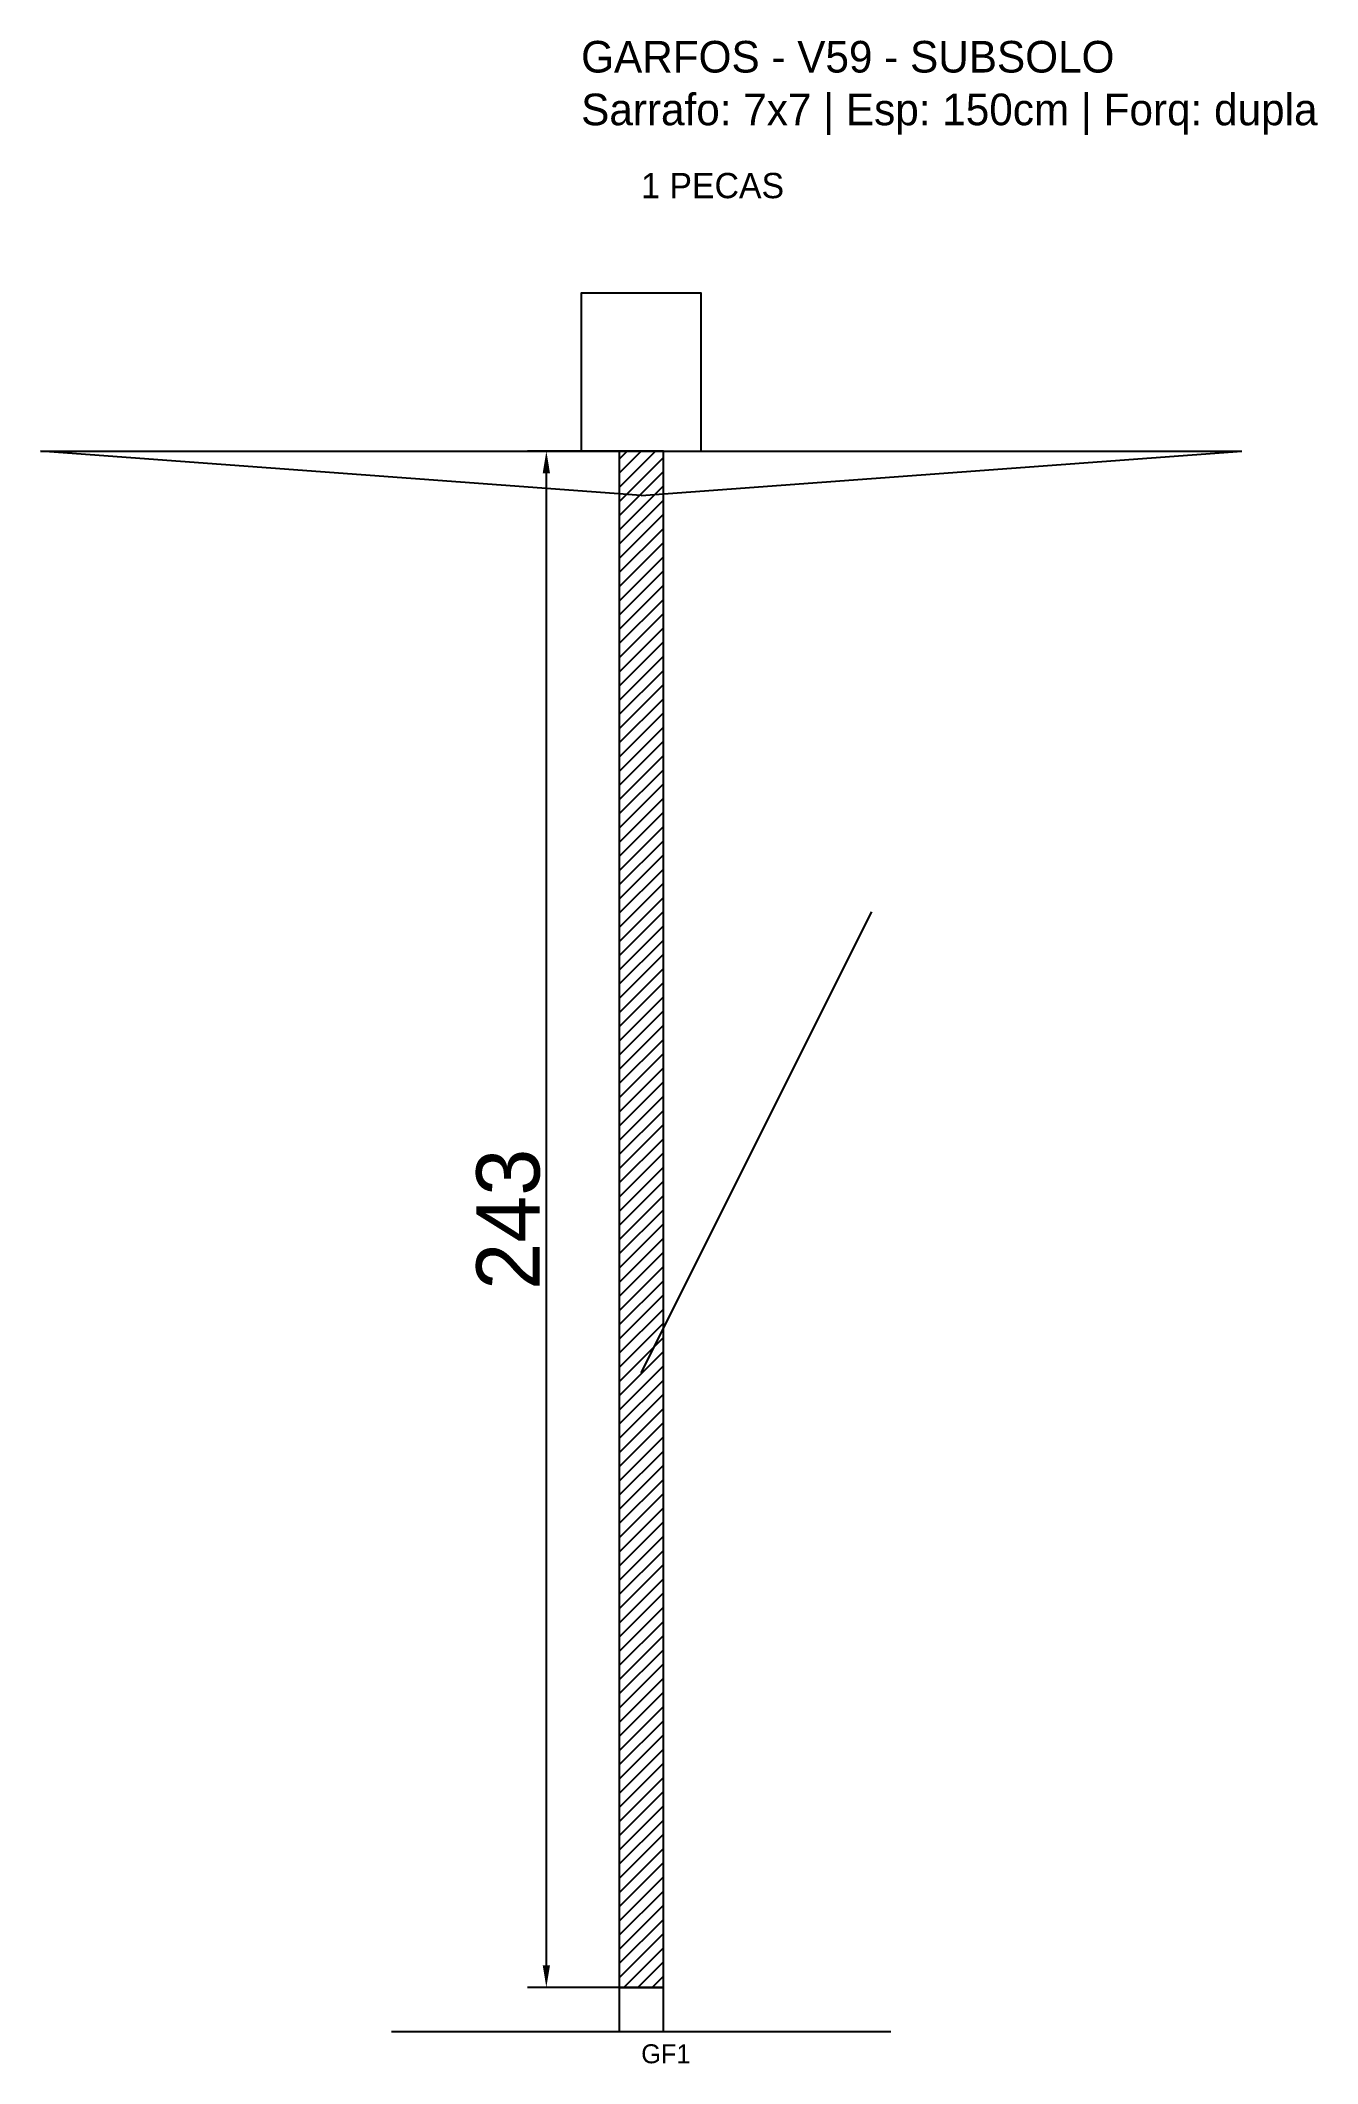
# Model space of a CAD drawing. Header units: metres. Extents: x -86 to 116, y -12 to 308.
import ezdxf

# ---------------------------------------------------------------- set-up
doc = ezdxf.new("R2010")
doc.units = ezdxf.units.M
for name, color, linetype in [('BARRA_ANCORAGEM', 1, 'Continuous'), ('COTA', 241, 'Continuous'), ('GARFOS OK', 3, 'Continuous'), ('NOME DA VIGA', 6, 'Continuous'), ('SARR_7x7', 40, 'Continuous'), ('VIGAS', 3, 'Continuous')]:
    doc.layers.add(name, color=color, linetype=linetype)
doc.dimstyles.new('EZ DXF', dxfattribs={"dimtxt": 10, "dimasz": 3.5, "dimexe": 3, "dimexo": 1.5, "dimgap": 1, "dimtad": 1, "dimdec": 1, "dimdsep": 46, "dimcen": 2.5, "dimazin": 3, "dimtfac": 1, "dimtmove": 0, "dimatfit": 3})

msp = doc.modelspace()

# ---------------------------------------------------------------- hatches: boundary and pattern name
at = {"layer": 'COTA'}
h = msp.add_hatch(dxfattribs=at)
h.set_pattern_fill('ANSI31', scale=0.5)
h.paths.add_polyline_path([(6, 0), (13, 0), (13, 243), (6, 243)])

# ---------------------------------------------------------------- linework, layer by layer
at = {"layer": 'BARRA_ANCORAGEM'}
msp.add_line((9.5, 97.2), (45.95, 170.1), dxfattribs=at)
at = {"layer": 'GARFOS OK'}
for p, q in [((9.5, 236), (-85.5, 243)), ((-85.5, 243), (104.5, 243)), ((9.5, 236), (104.5, 243))]:
    msp.add_line(p, q, dxfattribs=at)
at = {"layer": 'GARFOS OK', "linetype": 'CONTINUOUS'}
msp.add_line((-30, -7), (49, -7), dxfattribs=at)
at = {"layer": 'GARFOS OK'}
msp.add_lwpolyline([(6, 0), (13, 0), (13, 243), (6, 243), (6, 0)], dxfattribs=at)
at = {"layer": 'SARR_7x7'}
msp.add_lwpolyline([(6, -7), (13, -7), (13, 0), (6, 0), (6, -7)], dxfattribs=at)
at = {"layer": 'VIGAS'}
msp.add_lwpolyline([(0, 243), (19, 243), (19, 268), (0, 268), (0, 243)], dxfattribs=at)

# ---------------------------------------------------------------- texts
at = {"layer": 'NOME DA VIGA'}
for s, height, p in [('1 PECAS', 4, (9.5, 283)), ('GF1', 3, (9.5, -12))]:
    msp.add_text(s, height=height, dxfattribs=at).set_placement(p)
at = {"layer": 'NOME DA VIGA', "insert": (0, 293), "char_height": 5, "attachment_point": 7}
msp.add_mtext('GARFOS - V59 - SUBSOLO\\PSarrafo: 7x7 | Esp: 150cm | Forq: dupla', dxfattribs=at)

# ---------------------------------------------------------------- dimensions: what is measured, and where the dimension line sits
at = {"layer": 'COTA'}
msp.add_linear_dim(base=(-5.5, 0), p1=(9.5, 0), p2=(9.5, 243), angle=90, dimstyle='EZ DXF', dxfattribs=at).render()

doc.saveas('drawing.dxf')
